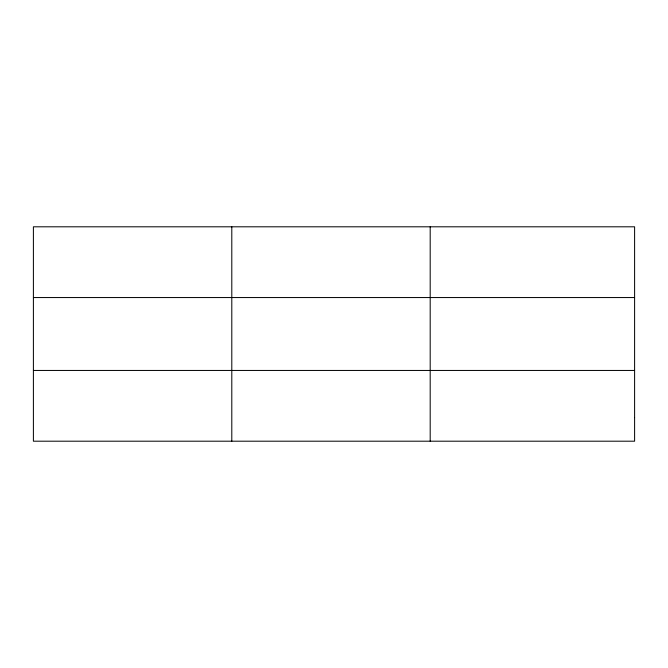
<?xml version="1.0" encoding="UTF-8"?>
<svg xmlns="http://www.w3.org/2000/svg" width="668" height="668" viewBox="0 0 668 668"><rect width="100%" height="100%" fill="white"/><g stroke="black" fill="none" stroke-linecap="round" stroke-linejoin="round"><path stroke-width="1" d="M231.796 441.197L231.796 226.803M430.192 441.197L430.192 226.803M33.4 297.552L634.6 297.552M33.4 370.448L634.6 370.448M634.6 417.609L634.6 441.197L33.4 441.197L33.4 226.803L634.6 226.803L634.6 417.609"/></g></svg>
